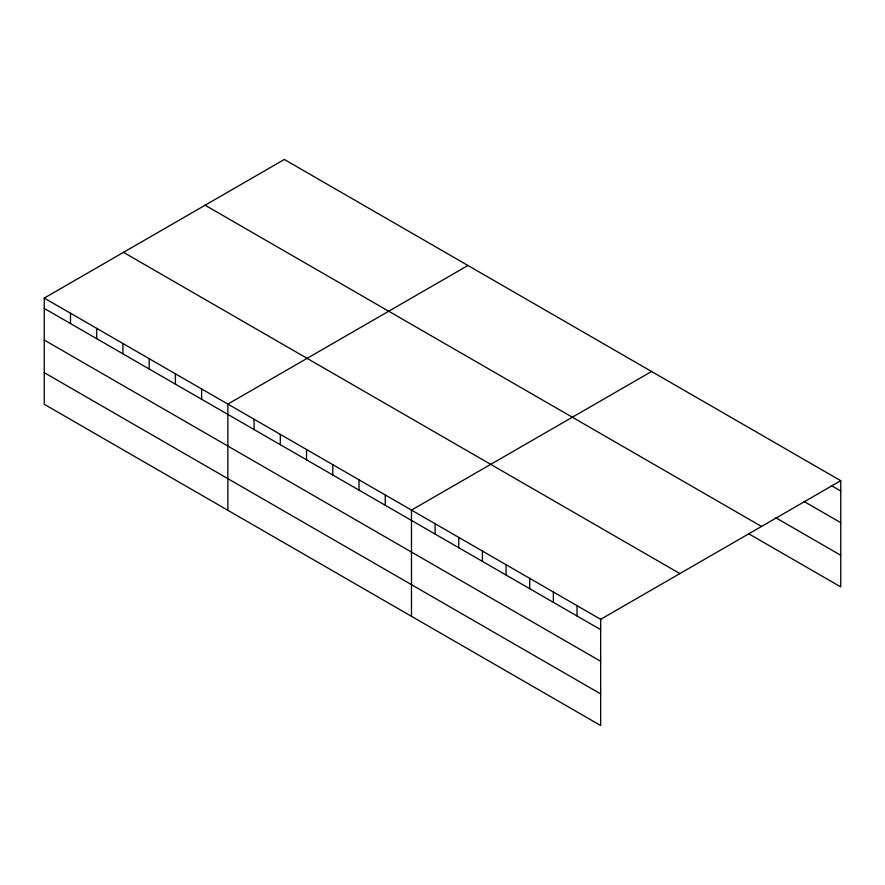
<?xml version="1.0" encoding="UTF-8"?>
<svg xmlns="http://www.w3.org/2000/svg" width="885" height="885" viewBox="0 0 885 885"><rect width="100%" height="100%" fill="white"/><g stroke="black" fill="none" stroke-linecap="round" stroke-linejoin="round"><path stroke-width="1.33" d="M600.661 661.283L600.661 619.323L44.25 298.09L44.25 404.29L600.661 725.523L600.661 661.283L44.25 340.05M748.522 533.666L840.75 586.91L840.75 480.71L284.339 159.477L44.25 298.09M467.955 265.478L227.865 404.102L227.865 510.302M651.57 371.49L411.481 510.103L411.481 616.303M600.661 619.323L840.75 480.71M831.292 485.566L840.75 491.031M804.1 501.507L840.75 522.67M775.725 517.725L840.75 555.271M205.11 205.22L761.52 526.453M123.48 252.347L679.89 573.58M44.25 308.411L600.661 629.644M44.25 372.651L600.661 693.884M577.009 605.672L577.009 615.993M553.368 592.021L553.368 602.342M529.717 578.37L529.717 588.691M506.065 564.718L506.065 575.04M482.425 551.067L482.425 561.389M458.773 537.416L458.773 547.726M435.132 523.754L435.132 534.075M385.252 494.958L385.252 505.28M359.022 479.814L359.022 490.135M332.793 464.669L332.793 474.991M306.553 449.525L306.553 459.846M280.324 434.38L280.324 444.701M254.095 419.236L254.095 429.557M201.636 388.957L201.636 399.268M175.407 373.813L175.407 384.134M149.178 358.668L149.178 368.99M122.938 343.524L122.938 353.845M96.708 328.379L96.708 338.701M70.479 313.235L70.479 323.556"/></g></svg>
